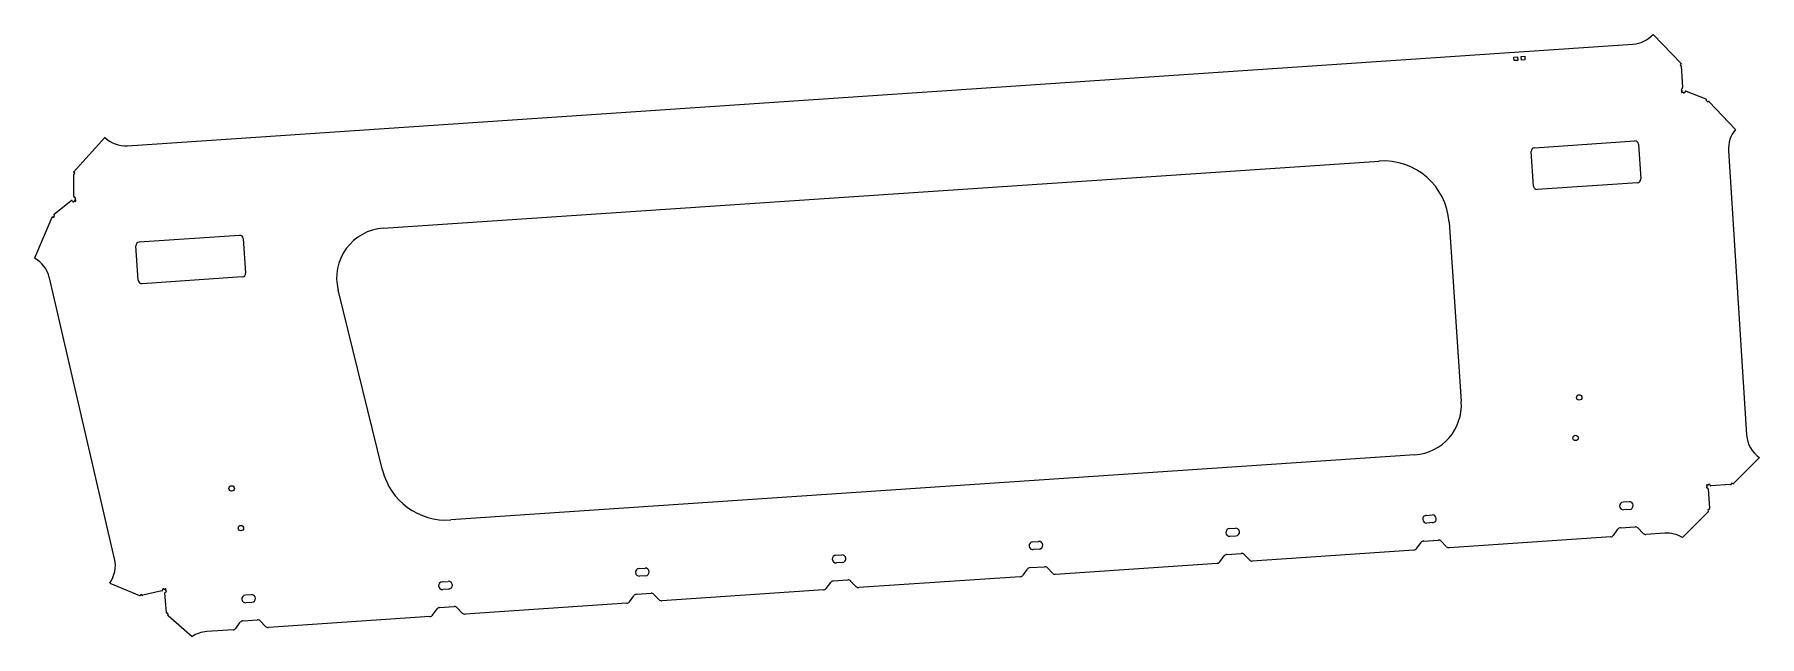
# Model space of a CAD drawing. Header units: millimetres. Extents: x -1507 to -64, y -240 to 264.
import ezdxf

# ---------------------------------------------------------------- set-up
doc = ezdxf.new("R2010")
doc.units = ezdxf.units.MM

msp = doc.modelspace()

# ---------------------------------------------------------------- linework, layer by layer
at = {"color": 7, "linetype": 'Continuous', "lineweight": 25}
for p, q in [((-129.1, 239.9), (-152.6, 264.3)), ((-1428.7, 171), (-169.5, 256.1)), ((-269, 245.4), (-266, 245.6)), ((-268.8, 242.4), (-269, 245.4)), ((-266, 245.6), (-265.8, 242.6)), ((-263, 245.8), (-260, 246)), ((-262.8, 242.8), (-263, 245.8)), ((-260, 246), (-259.8, 243)), ((-265.8, 242.6), (-268.8, 242.4)), ((-259.8, 243), (-262.8, 242.8)), ((-129.3, 239.7), (-128.9, 239.7)), ((-129.1, 238.2), (-129.2, 238.2)), ((-129.2, 238), (-129.1, 238.2)), ((-129.2, 238), (-127.9, 219.8)), ((-128.9, 239.7), (-129.1, 239.9)), ((-128.7, 216.4), (-128.2, 217.4)), ((-128.3, 218.9), (-127.9, 218.9)), ((-127.9, 219.1), (-127.9, 219.8)), ((-127.9, 218.9), (-127.9, 219.1)), ((-125.4, 216.8), (-125.9, 216.7)), ((-125.9, 216.7), (-125.9, 216.1)), ((-124.9, 216.8), (-108.4, 210.3)), ((-128.7, 216.4), (-128.7, 216.4)), ((-127.4, 216), (-127.9, 215.7)), ((-107.8, 209.9), (-108.4, 210.3)), ((-107.8, 208.6), (-107.8, 209.9)), ((-105.6, 208), (-106.3, 208.7)), ((-83.6, 184.8), (-105.6, 208)), ((-1447.9, 178.1), (-1473.9, 149)), ((-251.8, 169.4), (-168, 175.1)), ((-252.7, 137.3), (-254.6, 166.2)), ((-164.8, 172.3), (-162.9, 143.3)), ((-89.5, 167), (-74.4, -71.1)), ((-1473.9, 149), (-1474, 148.8)), ((-1474, 148.8), (-1473.8, 148.8)), ((-1473.7, 147.3), (-1473.7, 147.1)), ((-1473.7, 147.3), (-1473.7, 147.3)), ((-1473.7, 128.9), (-1473.7, 147.1)), ((-1214.9, 102), (-381.9, 158.3)), ((-165.7, 140.1), (-249.5, 134.5)), ((-1490, 114.1), (-1476.1, 125.1)), ((-1475.1, 125.3), (-1475.7, 125.3)), ((-1475, 124.6), (-1475.1, 125.3)), ((-1473.7, 128.9), (-1473.6, 128.1)), ((-1473.6, 128.1), (-1473.6, 127.9)), ((-1473.6, 127.9), (-1473.1, 128)), ((-1472.9, 124.7), (-1473.5, 125)), ((-1473, 126.5), (-1472.3, 125.6)), ((-1472.3, 125.6), (-1472.3, 125.6)), ((-1492, 110.9), (-1506.6, 76.9)), ((-1491.6, 111.8), (-1492, 110.9)), ((-1490, 114.1), (-1490.5, 113.5)), ((-1490.5, 113.5), (-1490.2, 112.1)), ((-323.3, 107.2), (-313.1, -43.2)), ((-1419.8, 58.4), (-1421.8, 87.3)), ((-1419, 90.5), (-1335.2, 96.2)), ((-1332, 93.4), (-1330, 64.4)), ((-1439.6, -174.8), (-1494.2, 60.6)), ((-1332.8, 61.3), (-1416.6, 55.6)), ((-1215.5, -100.5), (-1252.7, 50.3)), ((-352, -87.7), (-1158.4, -142.2)), ((-85.3, -111.8), (-63.6, -90.1)), ((-107.4, -114.2), (-107.7, -113.6)), ((-107.1, -112.9), (-106.5, -113.2)), ((-105, -113.1), (-105, -113.7)), ((-105, -113.7), (-104.4, -113.7)), ((-87.9, -112.6), (-104.4, -113.7)), ((-87.9, -112.6), (-87.4, -112.6)), ((-87.4, -112.6), (-87.4, -112.4)), ((-85.9, -112.3), (-85.3, -111.8)), ((-177.7, -127.2), (-172.7, -126.9)), ((-106.7, -115.6), (-107.3, -115.7)), ((-106.6, -116.2), (-106.7, -115.6)), ((-106.6, -116.2), (-105.5, -132.6)), ((-342.4, -138.4), (-337.4, -138)), ((-172.3, -133.4), (-177.3, -133.7)), ((-127.9, -157), (-106.6, -135.4)), ((-106.6, -135.4), (-106, -134.7)), ((-106.1, -133.2), (-105.5, -133.2)), ((-105.5, -133.2), (-105.5, -132.6)), ((-507, -149.5), (-502, -149.2)), ((-501.6, -155.7), (-506.6, -156)), ((-336.9, -144.5), (-341.9, -144.9)), ((-188.1, -156.4), (-323.2, -165.5)), ((-185.8, -155.2), (-182.1, -150)), ((-179.9, -148.8), (-167.7, -148)), ((-165.3, -148.9), (-160.9, -153.5)), ((-142.8, -153.3), (-158.6, -154.4)), ((-836.3, -171.8), (-831.3, -171.4)), ((-671.6, -160.6), (-666.6, -160.3)), ((-666.2, -166.8), (-671.2, -167.1)), ((-515.1, -177.4), (-511.4, -172.3)), ((-509.2, -171.1), (-497, -170.3)), ((-494.6, -171.2), (-490.2, -175.7)), ((-352.7, -167.5), (-487.9, -176.7)), ((-350.5, -166.3), (-346.7, -161.2)), ((-344.5, -160), (-332.3, -159.1)), ((-330, -160), (-325.6, -164.6)), ((-1000.9, -182.9), (-995.9, -182.5)), ((-830.8, -177.9), (-835.8, -178.2)), ((-679.7, -188.6), (-676, -183.4)), ((-673.8, -182.2), (-661.6, -181.4)), ((-659.2, -182.3), (-654.9, -186.9)), ((-517.3, -178.6), (-652.5, -187.8)), ((-1443.7, -195.1), (-1418.7, -205.4)), ((-1400, -201.6), (-1416, -205.3)), ((-1400, -201.6), (-1399.4, -201.4)), ((-1399.4, -201.4), (-1399.5, -200.9)), ((-1398.1, -200.5), (-1397.6, -200.1)), ((-1396.8, -200.7), (-1397, -201.3)), ((-1165.5, -194), (-1160.5, -193.7)), ((-1160.1, -200.2), (-1165.1, -200.5)), ((-995.5, -189), (-1000.5, -189.4)), ((-846.6, -200.9), (-981.8, -210)), ((-844.4, -199.7), (-840.6, -194.6)), ((-838.4, -193.3), (-826.2, -192.5)), ((-823.9, -193.4), (-819.5, -198)), ((-682, -189.8), (-817.1, -198.9)), ((-1418.7, -205.4), (-1418.1, -205.6)), ((-1416.6, -205.4), (-1416, -205.3)), ((-1416.6, -205.3), (-1416.6, -205.4)), ((-1397.4, -202.9), (-1397.5, -203.4)), ((-1396.3, -219.9), (-1397.5, -203.4)), ((-1396.9, -202.8), (-1397.4, -202.9)), ((-1330.2, -205.1), (-1325.2, -204.8)), ((-1324.7, -211.3), (-1329.7, -211.6)), ((-1167.7, -215.6), (-1155.5, -214.8)), ((-1153.2, -215.7), (-1148.8, -220.3)), ((-1011.2, -212), (-1146.4, -221.2)), ((-1009, -210.8), (-1005.3, -205.7)), ((-1003.1, -204.5), (-990.9, -203.6)), ((-988.5, -204.6), (-984.1, -209.1)), ((-1396.3, -219.9), (-1396.2, -220.4)), ((-1396.2, -220.4), (-1395.6, -220.4)), ((-1395.5, -221.9), (-1394.9, -222.4)), ((-1394.9, -222.4), (-1374.7, -239.9)), ((-1338.3, -233.1), (-1334.5, -227.9)), ((-1332.3, -226.7), (-1320.2, -225.9)), ((-1317.8, -226.8), (-1313.4, -231.4)), ((-1175.9, -223.2), (-1311, -232.3)), ((-1173.6, -221.9), (-1169.9, -216.8)), ((-1340.5, -234.3), (-1362.5, -235.8))]:
    msp.add_line(p, q, dxfattribs=at)
for centre in [(-214.4, -39.7), (-217.5, -73.6), (-1341.7, -115.9), (-1334, -149.1)]:
    msp.add_circle(centre, 2.25, dxfattribs=at)
for centre, radius, start, end in [((-171.2, 281.1), 25, 273.8667, 317.834), ((-129.2, 238.9), 0.75, 93.8667, 273.8667), ((-128.3, 218.1), 0.75, 93.8667, 273.8667), ((-125.3, 215.8), 1, 68.6333, 93.6334), ((-128.3, 216), 0.526, 138.7501, 318.7501), ((-126.6, 216.1), 0.75, 183.6334, 3.6334), ((-107, 208.7), 0.75, 183.6334, 3.6334), ((-1430.4, 196), 25, 225.424, 273.8667), ((-167.8, 172.1), 3, 3.8667, 93.8667), ((-64.6, 168.6), 25, 139.6682, 183.6334), ((-251.6, 166.4), 3, 93.8667, 183.8667), ((-1473.7, 148.1), 0.75, 273.8667, 93.8667), ((-378.2, 103.4), 55, 3.8667, 93.8667), ((-249.7, 137.5), 3, 183.8667, 273.8667), ((-165.9, 143.1), 3, 273.8667, 3.8667), ((-1475.5, 124.3), 0.989, 103.0601, 128.3504), ((-1474.2, 124.8), 0.75, 193.0482, 13.0482), ((-1473, 127.2), 0.75, 273.8667, 93.8667), ((-1472.6, 125.1), 0.522, 233.4575, 53.4575), ((-1490.9, 112), 0.75, 193.0482, 13.0482), ((-1212.1, 60.3), 41.8, 93.8667, 193.8667), ((-1418.8, 87.5), 3, 93.8667, 183.8667), ((-1335, 93.2), 3, 3.8667, 93.8667), ((-1518.6, 55), 25, 13.0482, 61.4893), ((-1416.8, 58.6), 3, 183.8667, 273.8667), ((-1333, 64.2), 3, 273.8667, 3.8667), ((-354.8, -46), 41.8, 273.8667, 3.8667), ((-49.4, -69.5), 25, 183.6334, 235.5118), ((-1162.1, -87.4), 55, 193.8667, 273.8667), ((-107.3, -114.9), 0.75, 93.8667, 273.8667), ((-107.4, -113.2), 0.5, 48.7501, 228.7501), ((-105.7, -113.1), 0.75, 3.6334, 183.6334), ((-86.6, -112.3), 0.75, 3.6334, 183.6334), ((-177.5, -130.5), 3.25, 93.8667, 273.8667), ((-172.5, -130.2), 3.25, 273.8667, 93.8667), ((-342.1, -141.6), 3.25, 93.8667, 273.8667), ((-337.2, -141.3), 3.25, 273.8667, 93.8667), ((-106.1, -134), 0.75, 93.8667, 273.8667), ((-506.8, -152.7), 3.25, 93.8667, 273.8667), ((-501.8, -152.4), 3.25, 273.8667, 93.8667), ((-188.3, -153.4), 3, 273.8667, 323.8667), ((-179.7, -151.8), 3, 93.8667, 143.8667), ((-167.5, -151), 3, 43.8667, 93.8667), ((-158.8, -151.4), 3, 223.8667, 273.8667), ((-141.1, -178.3), 25, 58.319, 93.8667), ((-836, -175), 3.25, 93.8667, 273.8667), ((-831.1, -174.7), 3.25, 273.8667, 93.8667), ((-671.4, -163.9), 3.25, 93.8667, 273.8667), ((-666.4, -163.5), 3.25, 273.8667, 93.8667), ((-508.9, -174.1), 3, 93.8667, 143.8667), ((-496.8, -173.2), 3, 43.8667, 93.8667), ((-352.9, -164.5), 3, 273.8667, 323.8667), ((-344.3, -162.9), 3, 93.8667, 143.8667), ((-332.1, -162.1), 3, 43.8667, 93.8667), ((-323.4, -162.5), 3, 223.8667, 273.8667), ((-1464, -180.5), 25, 324.2934, 13.0482), ((-1000.7, -186.1), 3.25, 93.8667, 273.8667), ((-995.7, -185.8), 3.25, 273.8667, 93.8667), ((-673.6, -185.2), 3, 93.8667, 143.8667), ((-661.4, -184.4), 3, 43.8667, 93.8667), ((-652.7, -184.8), 3, 223.8667, 273.8667), ((-517.5, -175.7), 3, 273.8667, 323.8667), ((-488.1, -173.7), 3, 223.8667, 273.8667), ((-1398.8, -200.7), 0.75, 13.0482, 193.0482), ((-1397.2, -200.4), 0.5, 323.4575, 143.4575), ((-1397, -202.1), 0.75, 273.8667, 93.8667), ((-1165.3, -197.3), 3.25, 93.8667, 273.8667), ((-1160.3, -196.9), 3.25, 273.8667, 93.8667), ((-846.8, -197.9), 3, 273.8667, 323.8667), ((-838.2, -196.3), 3, 93.8667, 143.8667), ((-826, -195.5), 3, 43.8667, 93.8667), ((-817.3, -195.9), 3, 223.8667, 273.8667), ((-682.2, -186.8), 3, 273.8667, 323.8667), ((-1417.3, -205.5), 0.75, 13.0482, 193.0482), ((-1330, -208.4), 3.25, 93.8667, 273.8667), ((-1325, -208), 3.25, 273.8667, 93.8667), ((-1167.5, -218.6), 3, 93.8667, 143.8667), ((-1155.3, -217.8), 3, 43.8667, 93.8667), ((-1011.4, -209), 3, 273.8667, 323.8667), ((-1002.9, -207.5), 3, 93.8667, 143.8667), ((-990.7, -206.6), 3, 43.8667, 93.8667), ((-982, -207), 3, 223.8667, 273.8667), ((-1395.5, -221.2), 0.75, 273.8667, 93.8667), ((-1332.1, -229.7), 3, 93.8667, 143.8667), ((-1319.9, -228.9), 3, 43.8667, 93.8667), ((-1176.1, -220.2), 3, 273.8667, 323.8667), ((-1146.6, -218.2), 3, 223.8667, 273.8667), ((-1360.9, -260.7), 25, 93.8667, 123.5642), ((-1340.7, -231.3), 3, 273.8667, 323.8667), ((-1311.2, -229.3), 3, 223.8667, 273.8667)]:
    msp.add_arc(centre, radius, start, end, dxfattribs=at)

doc.saveas('drawing.dxf')
